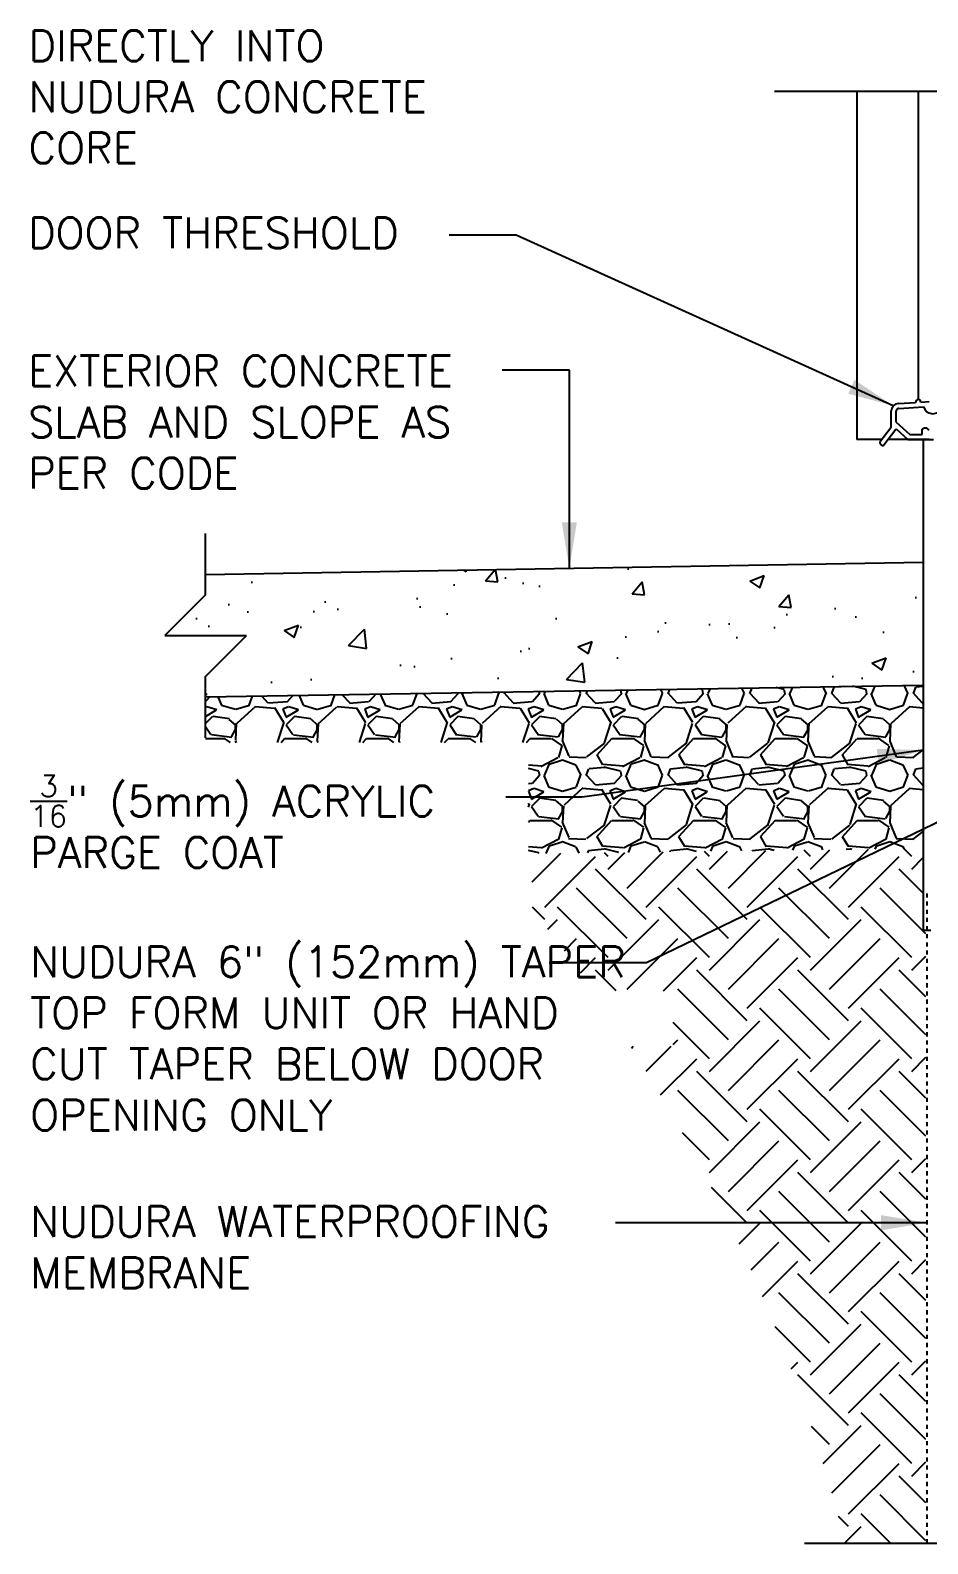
# Model space of a CAD drawing. Header units: inches. Extents: x 423 to 474.7, y 644.2 to 711.3.
# Drawn here: x 422.99 to 444.94, y 645.22 to 682.24 of the extents above; entities that cross this region are included whole.
import ezdxf

# ---------------------------------------------------------------- set-up
doc = ezdxf.new("R2010")
doc.units = ezdxf.units.IN
doc.header["$LTSCALE"] = 0.5
doc.header["$MEASUREMENT"] = 0
doc.linetypes.add('HIDDEN2', pattern=[0.1875, 0.125, -0.0625])
for name, color, linetype in [('HATCH', 12, 'Continuous'), ('Hidden2', 12, 'HIDDEN2'), ('LINE50', 5, 'Continuous'), ('LINE9', 9, 'Continuous'), ('TEXT', 4, 'Continuous')]:
    doc.layers.add(name, color=color, linetype=linetype)
doc.styles.add('DIM', font='romans.shx', dxfattribs={"width": 0.7})
doc.styles.add('ROMANS', font='romans.shx', dxfattribs={"height": 1.125})
doc.dimstyles.new('ext_12', dxfattribs={"dimscale": 12, "dimtxt": 0.09375, "dimasz": 0.09375, "dimexe": 0.09375, "dimexo": 0.0625, "dimgap": 0.0625, "dimtad": 1, "dimdec": 1, "dimzin": 3, "dimdsep": 46, "dimlunit": 4, "dimtxsty": 'DIM', "dimcen": 0.09, "dimdle": 0.09375, "dimclrt": 4, "dimadec": 0, "dimazin": 0, "dimtfac": 1, "dimtdec": 1, "dimtmove": 2, "dimatfit": 3, "dimfxl": 1, "dimfrac": 2, "dimtolj": 1, "dimtzin": 0, "dimarcsym": 0})

msp = doc.modelspace()

# ---------------------------------------------------------------- hatches: boundary and pattern name
at = {"layer": 'HATCH'}
h = msp.add_hatch(dxfattribs=at)
h.set_pattern_fill('AR-CONC', color=256, scale=0.5)
h.set_pattern_definition([(49.99999999999999, (0, 0), (3.586300913003767, -0.3137606749129755), [0.375, -4.125]), (355, (0, 0), (-0.693756668065, 3.760960668500059), [0.3, -3.3]), (100.45144446, (0.298858405, -0.02614672), (2.89254423363556, 3.447199954843147), [0.3187009599999999, -3.505710559999999]), (46.18420000000001, (0, 1), (5.336206653357862, -0.8275964039653827), [0.5625, -6.1875]), (96.63563549, (0.444683725, 0.931033465), (4.673309728371142, 4.870593003872752), [0.47805171, -5.258568799999999]), (351.1841639899999, (0, 1), (4.673309725273866, 4.870593001349951), [0.45, -4.950000005]), (21, (0.5, 0.75), (2.984535260592308, -2.013094453326694), [0.375, -4.125]), (326.0000000000001, (0.5, 0.75), (1.216576659607909, 3.625750225234265), [0.3, -3.3]), (71.45144474, (0.74871127, 0.58224213), (4.201111883649856, 1.612655764031769), [0.31870095, -3.50571056]), (37.50000000000001, (0, 0), (0.06079927658645334, 1.664469269156557), [0, -3.26, 0, -3.35, 0, -3.3125]), (7.499999999999999, (0, 0), (1.315347687210743, 1.972058559411801), [0, -1.91, 0, -3.185, 0, -1.2625]), (327.5, (-1.115, 0), (2.669112180862045, -0.1127743586718988), [0, -1.25, 0, -3.9, 0, -5.175]), (317.5, (-1.615, 0), (2.915930846711931, 0.5005249116615886), [0, -1.625, 0, -2.59, 0, -3.675])])
h.paths.add_polyline_path([(444.8325574919998, 669.2271105130008), (427.2819007586507, 668.931474567445), (427.2819007586507, 668.4316828573856), (426.2819007586507, 667.4316828573856), (428.2819007586507, 667.4316828573856), (427.2819007586507, 666.4316828573856), (427.2819007586507, 665.9318911473262), (444.8325574919998, 666.224402092882)])
h = msp.add_hatch(dxfattribs=at)
h.set_pattern_fill('GRAVEL', color=256, scale=2, style=0)
h.set_pattern_definition([(228.0128, (1.44, 2), (-15.99999646431632, -18.00000268321449), [0.269072, -26.638176]), (184.9697, (1.26, 1.8), (24.00000210303527, 1.999982614014104), [0.461736, -45.71185]), (132.5104, (0.8, 1.76), (19.99998143669362, -22.0000173477424), [0.325576, -32.232064]), (267.2737, (0.02, 1.26), (1.999992035454381, 40.00000058994694), [0.420476, -41.627116]), (292.8337, (0, 0.84), (-10.00001981087428, 23.99999282355555), [0.41231, -40.818746]), (357.2737, (0.16, 0.46), (-40.00000058994694, 1.999992035454383), [0.420476, -41.627116]), (37.6942, (0.58, 0.44), (-26.00001469123595, -19.99998081032106), [0.5560579999999999, -55.049698]), (72.2553, (1.02, 0.78), (14.00002152541082, 43.99999246247837), [0.524976, -51.972642]), (121.4296, (1.18, 1.28), (-16.00001646835273, 25.99999007298513), [0.4218999999999999, -41.76814599999999]), (175.2364, (0.96, 1.64), (22.00000189263917, -1.999983065322521), [0.481664, -23.601526]), (222.3974, (0.48, 1.68), (-24.00001470214647, -21.99998416402824), [0.622896, -61.66675]), (138.8141, (2, 1.24), (-14.00000589361143, 11.99999462668551), [0.212602, -21.047688]), (171.4692, (1.84, 1.38), (25.99999656963026, -4.000015820079581), [0.4044739999999999, -40.04302199999999]), (225, (1.44, 1.44), (-2.220446049250313e-16, -2.000000618897904), [0.282842, -2.545584]), (203.1986, (1.3, 1.68), (9.99999946133415, 4.000002650529708), [0.152316, -15.07923]), (291.8014, (1.16, 1.62), (-1.999999821001297, 6.00000054602154), [0.215406, -10.554924]), (30.9638, (1.24, 1.42), (5.999996044575996, 4.000004967081465), [0.3498579999999999, -11.312046]), (161.5651, (1.54, 1.6), (4.000000869185924, -1.999996806445415), [0.252982, -6.071574]), (16.38950000000001, (0, 1.62), (20.00000439682392, 5.999985419635941), [0.3544, -35.08569]), (70.3462, (0.34, 1.72), (-7.999990494743491, -22.00000427121245), [0.297322, -29.434816]), (293.1986, (1.54, 2), (-4.000002650529708, 9.99999946133415), [0.30463, -14.926916]), (343.6105, (1.66, 1.72), (-20.00000439682391, 5.999985419635947), [0.3543999999999999, -35.08568999999999]), (339.444, (0, 0.38), (-10.00000368908485, 3.999991992843169), [0.34176, -16.746248]), (294.7751, (0.32, 0.26), (-9.999984378490339, 22.00000684367824), [0.2863559999999999, -28.349286]), (66.80140000000002, (1.56, 0), (4.000002650529709, 9.99999946133415), [0.30463, -14.926916]), (17.354, (1.68, 0.28), (-26.00000403819367, -7.999989004518237), [0.3352619999999999, -33.19084799999999]), (69.444, (0.58, 0), (-3.999991992843174, -10.00000368908484), [0.17088, -16.917128]), (101.3099, (1.44, 0), (-1.999995264323211, 8.000001504461904), [0.10198, -10.096058]), (165.9638, (1.42, 0.1), (6.000001091979479, -1.999996114722491), [0.41231, -7.8339]), (186.009, (1.02, 0.2), (19.99999950181208, 1.999998634963683), [0.3821, -37.827846]), (303.6901, (1.24, 1.24), (-2.000002669014382, 3.999999115542321), [0.288444, -6.922658]), (353.1572, (1.4, 1), (33.9999987309571, -4.000015995849522), [0.503588, -49.855126]), (60.94540000000001, (1.9, 0.94), (-8.000000054398559, -14.00000076913937), [0.205912, -20.385348]), (90, (2, 1.12), (-2, 2), [0.12, -1.88]), (120.2564, (0.98, 0.26), (7.999989773605386, -14.00000491170947), [0.277848, -27.50704]), (48.01280000000001, (0.84, 0.5), (15.99999646431632, 18.0000026832145), [0.538144, -26.369104]), (0, (1.2, 0.9), (2, 2), [0.52, -1.48]), (325.3048, (1.72, 0.9), (-19.99998851797505, 14.00001721918892), [0.316228, -31.306548]), (254.0546, (1.98, 0.72), (-1.999999778592762, -8.000000253304302), [0.291204, -14.269016]), (207.646, (1.9, 0.44), (-37.99999161435918, -20.00001542633836), [0.47413, -46.938948]), (175.4261, (1.48, 0.22), (-26.00000111662427, 1.999989602322168), [0.5015979999999999, -49.65814799999999])])
h.paths.add_polyline_path([(427.2844376188358, 664.8177377237524), (435.175139740448, 664.8177377237522), (435.175139740448, 662.0962229467086), (444.8325574919998, 662.2238465759013), (444.8325574919998, 666.224402092882), (427.2819007586507, 665.9318911473262), (427.2819007586507, 664.9318911473262)])
h = msp.add_hatch(dxfattribs=at)
h.set_pattern_fill('EARTH', color=256, scale=7, angle=45, style=0)
h.set_pattern_definition([(45, (0, 0), (2.220446049250313e-16, 2.474873734152916), [1.75, -1.75]), (45, (-0.4640388251536718, 0.4640388251536718), (2.220446049250313e-16, 2.474873734152916), [1.75, -1.75]), (45, (-0.9280776503073436, 0.9280776503073437), (2.220446049250313e-16, 2.474873734152916), [1.75, -1.75]), (135, (-0.9280776503073435, 1.237436867076458), (-2.474873734152916, 2.220446049250313e-16), [1.75, -1.75]), (135, (-0.4640388251536717, 1.70147569223013), (-2.474873734152916, 2.220446049250313e-16), [1.75, -1.75]), (135, (2.220446049250313e-16, 2.165514517383802), (-2.474873734152916, 2.220446049250313e-16), [1.75, -1.75])])
edge = h.paths.add_edge_path()
edge.add_line((438.7160341087679, 657.3854886863433), (437.6704608504792, 657.3854886863434))
edge.add_arc((403.1890078596005, 635.2642470749917), 40.96730319156951, 14.075530211939679, 32.68180751336439, ccw=False)
edge.add_line((442.9263074919998, 645.227527092882), (444.8950574919998, 645.227527092882))
edge.add_line((444.8950574919998, 645.227527092882), (444.8950574920001, 660.2244020928819))
edge.add_line((444.8950574920001, 660.2244020928819), (444.8325574919998, 660.224402092882))
edge.add_line((444.8325574919998, 660.224402092882), (444.8325574919998, 662.2238465759013))
edge.add_line((444.8325574919998, 662.2238465759013), (435.266012633283, 662.0977374949226))
edge.add_line((435.266012633283, 662.0977374949226), (435.2753439873031, 660.7355439538328))
edge.add_arc((403.1890078596005, 635.2642470749917), 40.96730319156951, 34.963854304622885, 38.44382045571018, ccw=False)
edge.add_line((436.7622752443065, 658.740951441342), (438.7160341087678, 658.740951441342))
edge.add_line((438.7160341087678, 658.740951441342), (438.7160341087679, 657.3854886863433))

# ---------------------------------------------------------------- linework, layer by layer
at = {"layer": 'Hidden2', "linetype": 'HIDDEN2'}
msp.add_line((444.9263074919998, 645.227527092882), (444.9263074920001, 661.225964592882), dxfattribs=at)
at = {"layer": 'LINE50'}
for p, q in [((427.2819007586507, 668.931474567445), (444.8325574919998, 669.2271105130008)), ((427.2819007586507, 665.9318911473262), (444.8325574919998, 666.224402092882))]:
    msp.add_line(p, q, dxfattribs=at)
at = {"layer": 'LINE9'}
for p, q in [((448.9888074919998, 680.7428918182833), (441.197849592617, 680.7428918182833)), ((443.207557492, 680.7428918182833), (443.2075574920001, 672.227527092882)), ((444.707557492, 680.7428918182833), (444.707557492, 673.206066462992)), ((444.0482285021765, 672.551248576465), (444.0482285021765, 672.9316568183613)), ((444.1732285021765, 672.6561223722412), (444.1732285021765, 672.9288456689316)), ((444.2238919442801, 673.1140173165941), (444.6451847905542, 673.1395794698367)), ((444.2317415090211, 672.9912183703767), (444.838976714789, 673.0320842921042)), ((444.7699301934447, 673.1475534561475), (444.9766134315262, 673.1607650797663)), ((444.0355805340196, 672.513552092264), (443.7719525648825, 672.164915072374)), ((444.1605805340196, 672.4716119470987), (443.8716566285687, 672.0895221039721)), ((444.1699822024415, 672.4894275609741), (444.4553104749169, 672.2275270928819)), ((444.1732285021766, 672.6561223722413), (444.5039813153435, 672.3525270928819)), ((444.8050094162248, 672.3525270928819), (444.8050094162248, 672.4796554622521)), ((443.819297737278, 672.2275270928822), (443.2075574920001, 672.227527092882)), ((444.9769461971114, 672.227527092882), (443.9760115102408, 672.2275270928822)), ((444.4553104749169, 672.2275270928819), (445.0814786453114, 672.2275270928819)), ((444.5039813153435, 672.3525270928819), (444.8050094162248, 672.3525270928819)), ((444.8325574919998, 672.227527092882), (444.8325574919998, 660.224402092882)), ((427.2819007586507, 668.4316828573856), (427.2819007586507, 669.931474567445)), ((427.2819007586507, 668.4316828573856), (426.2819007586507, 667.4316828573856)), ((426.2819007586507, 667.4316828573856), (428.2819007586507, 667.4316828573856)), ((427.2819007586507, 666.4316828573856), (428.2819007586507, 667.4316828573856)), ((427.2819007586507, 664.9318911473262), (427.2819007586507, 666.4316828573856)), ((444.8325574919998, 660.224402092882), (445.0200574919998, 660.224402092882)), ((441.9263074919998, 645.227527092882), (448.5981824919998, 645.2275270928819))]:
    msp.add_line(p, q, dxfattribs=at)
for centre, radius, start, end in [((444.7075574919996, 673.143566462992), 0.0625, 3.657489592905387, 183.6574895926965), ((444.2321758222368, 672.9302512436545), 0.1839526901070491, 92.58105392115253, 180.4377988875211), ((444.2357285021765, 672.9288456689316), 0.0625, 93.65748959282706, 180), ((445.0647420882822, 673.0956862830095), 0.2345532287471498, 195.7334416498966, 328.0784777965082), ((443.9857285021765, 672.551248576465), 0.0625, 322.9046146856861, 0), ((444.1107285021765, 672.5093084312997), 0.0625, 322.9046146856861, 341.4523073428857), ((444.8777540139941, 672.4151758055982), 0.09720803787142081, 22.84722094810876, 138.4467294352428), ((443.8452314928962, 672.1581996835889), 0.0735859887299809, 174.7639554904217, 291.0452738804897)]:
    msp.add_arc(centre, radius, start, end, dxfattribs=at)

# ---------------------------------------------------------------- texts
at = {"layer": 'TEXT', "char_height": 0.75, "attachment_point": 4, "style": 'ROMANS'}
for s, insert, width in [('EXTENDED DOOR FRAME SCREWED DIRECTLY INTO NUDURA CONCRETE CORE', (422.9545550097249, 681.8654440212383), 12.54927775017345), ('DOOR THRESHOLD', (422.9406994955579, 677.284425228239), 13.36657570099911), ('EXTERIOR CONCRETE SLAB AND SLOPE AS PER CODE', (422.9406994955579, 672.6580867063091), 13.36657570099911), ('\\A1;{\\H0.7x;\\S3/16;}" (5mm) ACRYLIC PARGE COAT', (422.994668041416, 662.8852208224761), 14.68790899156652), ('\\A1;NUDURA 6" (152mm) TAPER TOP FORM UNIT OR HAND CUT TAPER BELOW DOOR OPENING ONLY', (422.994668041416, 657.578388679429), 15.84319431858698), ('NUDURA WATERPROOFING MEMBRANE', (422.994668041416, 652.4712289359343), 14.68790899156652)]:
    msp.add_mtext(s, dxfattribs=dict(at, insert=insert, width=width))

# ---------------------------------------------------------------- leaders
at = {"layer": 'TEXT'}
for points in [[(444.0987204246417, 673.0568539649933), (434.8773914135903, 677.2305846620891), (433.2361212755744, 677.2305846620891)], [(436.1770175486611, 669.0813103429945), (436.1770175486611, 673.9283009540136), (434.5357474106452, 673.9283009540136)], [(444.8325574919998, 664.6319303335565), (436.4936635761053, 663.4830560000463), (434.6206337754493, 663.4830560000463)], [(446.4045075883226, 663.4560966773939), (438.0656136724282, 659.4251035293069), (435.6795864668421, 659.4251035293069)], [(444.9263074919999, 653.0690641135044), (439.1763908961508, 653.0690641135045), (437.3033610954947, 653.0690641135045)]]:
    msp.add_leader(points, dimstyle='ext_12', override={"dimgap": 0.0625, "dimtad": 0}, dxfattribs=at)

doc.saveas('drawing.dxf')
